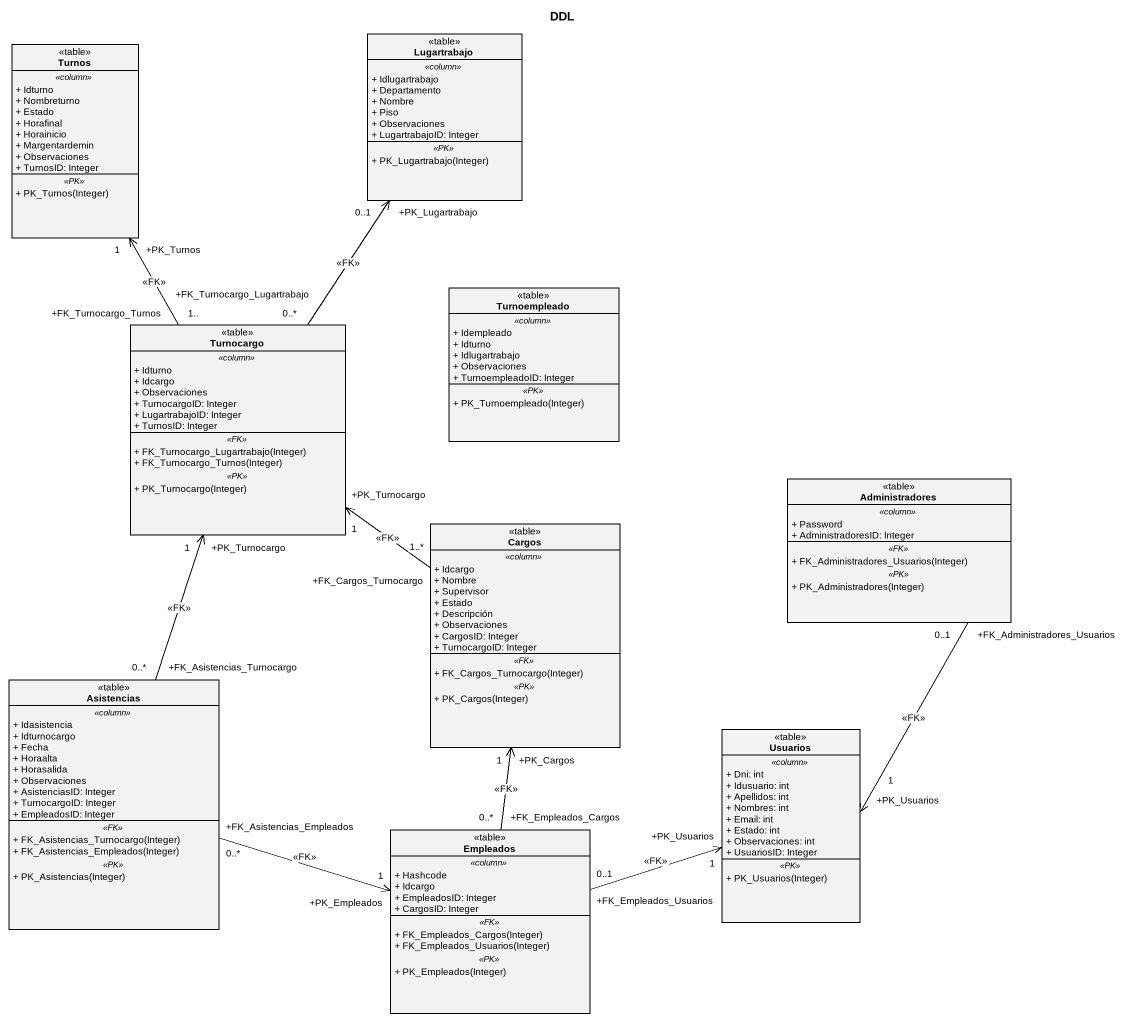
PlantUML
@startuml
title DDL
hide circle
hide empty members
skinparam classAttributeIconSize 0
class Turnos <<table>> {
  .. <<column>> ..
  + Idturno
  + Nombreturno
  + Estado
  + Horafinal
  + Horainicio
  + Margentardemin
  + Observaciones
  + TurnosID: Integer
  .. <<PK>> ..
  + PK_Turnos(Integer)
}
class Lugartrabajo <<table>> {
  .. <<column>> ..
  + Idlugartrabajo
  + Departamento
  + Nombre
  + Piso
  + Observaciones
  + LugartrabajoID: Integer
  .. <<PK>> ..
  + PK_Lugartrabajo(Integer)
}
class Turnocargo <<table>> {
  .. <<column>> ..
  + Idturno
  + Idcargo
  + Observaciones
  + TurnocargoID: Integer
  + LugartrabajoID: Integer
  + TurnosID: Integer
  .. <<FK>> ..
  + FK_Turnocargo_Lugartrabajo(Integer)
  + FK_Turnocargo_Turnos(Integer)
  .. <<PK>> ..
  + PK_Turnocargo(Integer)
}
class Turnoempleado <<table>> {
  .. <<column>> ..
  + Idempleado
  + Idturno
  + Idlugartrabajo
  + Observaciones
  + TurnoempleadoID: Integer
  .. <<PK>> ..
  + PK_Turnoempleado(Integer)
}
class Administradores <<table>> {
  .. <<column>> ..
  + Password
  + AdministradoresID: Integer
  .. <<FK>> ..
  + FK_Administradores_Usuarios(Integer)
  .. <<PK>> ..
  + PK_Administradores(Integer)
}
class Cargos <<table>> {
  .. <<column>> ..
  + Idcargo
  + Nombre
  + Supervisor
  + Estado
  + Descripción
  + Observaciones
  + CargosID: Integer
  + TurnocargoID: Integer
  .. <<FK>> ..
  + FK_Cargos_Turnocargo(Integer)
  .. <<PK>> ..
  + PK_Cargos(Integer)
}
class Asistencias <<table>> {
  .. <<column>> ..
  + Idasistencia
  + Idturnocargo
  + Fecha
  + Horaalta
  + Horasalida
  + Observaciones
  + AsistenciasID: Integer
  + TurnocargoID: Integer
  + EmpleadosID: Integer
  .. <<FK>> ..
  + FK_Asistencias_Turnocargo(Integer)
  + FK_Asistencias_Empleados(Integer)
  .. <<PK>> ..
  + PK_Asistencias(Integer)
}
class Usuarios <<table>> {
  .. <<column>> ..
  + Dni: int
  + Idusuario: int
  + Apellidos: int
  + Nombres: int
  + Email: int
  + Estado: int
  + Observaciones: int
  + UsuariosID: Integer
  .. <<PK>> ..
  + PK_Usuarios(Integer)
}
class Empleados <<table>> {
  .. <<column>> ..
  + Hashcode
  + Idcargo
  + EmpleadosID: Integer
  + CargosID: Integer
  .. <<FK>> ..
  + FK_Empleados_Cargos(Integer)
  + FK_Empleados_Usuarios(Integer)
  .. <<PK>> ..
  + PK_Empleados(Integer)
}
Turnocargo "+FK_Turnocargo_Turnos\n1.." -up-> "+PK_Turnos\n1" Turnos : <<FK>>
Turnocargo "+FK_Turnocargo_Lugartrabajo\n0..*" -up-> "+PK_Lugartrabajo\n0..1" Lugartrabajo : <<FK>>
Administradores "+FK_Administradores_Usuarios\n0..1" --> "+PK_Usuarios\n1" Usuarios : <<FK>>
Cargos "+FK_Cargos_Turnocargo\n1..*" -up-> "+PK_Turnocargo\n1" Turnocargo : <<FK>>
Asistencias "+FK_Asistencias_Turnocargo\n0..*" -up-> "+PK_Turnocargo\n1" Turnocargo : <<FK>>
Asistencias "+FK_Asistencias_Empleados\n0..*" -right-> "+PK_Empleados\n1" Empleados : <<FK>>
Empleados "+FK_Empleados_Cargos\n0..*" -up-> "+PK_Cargos\n1" Cargos : <<FK>>
Empleados "+FK_Empleados_Usuarios\n0..1" -right-> "+PK_Usuarios\n1" Usuarios : <<FK>>
@enduml
